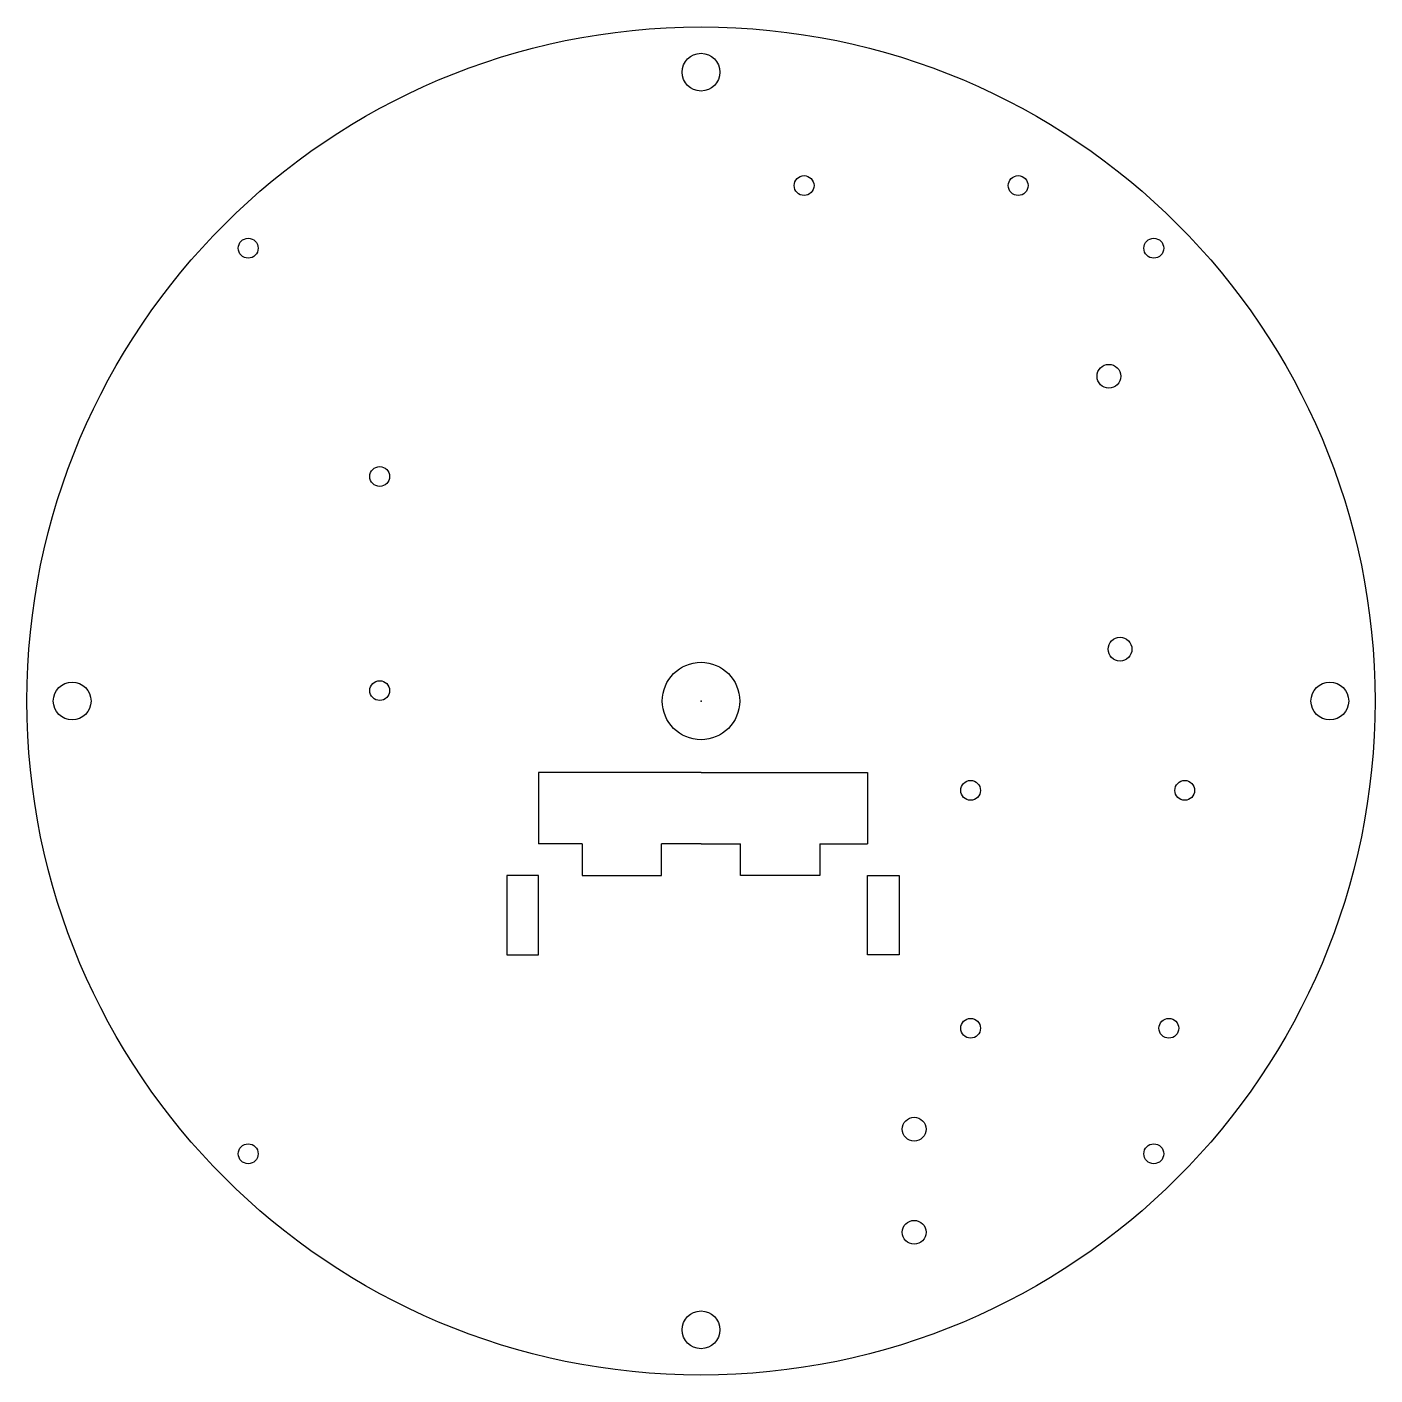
# Model space of a CAD drawing. Header units: millimetres. Extents: x -85 to 85, y -85 to 85.
import ezdxf

# ---------------------------------------------------------------- set-up
doc = ezdxf.new("R2010")
doc.units = ezdxf.units.MM
doc.header["$MEASUREMENT"] = 0
doc.layers.add('Head_TopPlateLaserCutting v10_Sketch1', color=7, linetype='Continuous')

msp = doc.modelspace()

# ---------------------------------------------------------------- linework, layer by layer
at = {"layer": 'Head_TopPlateLaserCutting v10_Sketch1'}
for p, q in [((-20.5, -9), (-20.5, -18)), ((0, -9), (-20.5, -9)), ((0, -9), (21, -9)), ((21, -9), (21, -18)), ((-15, -18), (-20.5, -18)), ((-15, -18), (-15, -22)), ((-5, -22), (-5, -18)), ((0, -18), (-5, -18)), ((0, -18), (5, -18)), ((5, -22), (5, -18)), ((15, -18), (21, -18)), ((15, -18), (15, -22)), ((-24.5, -22), (-24.5, -32)), ((-20.5, -22), (-24.5, -22)), ((-20.5, -32), (-20.5, -22)), ((-15, -22), (-5, -22)), ((15, -22), (5, -22)), ((21, -22), (25, -22)), ((21, -32), (21, -22)), ((25, -22), (25, -32)), ((-24.5, -32), (-20.5, -32)), ((25, -32), (21, -32))]:
    msp.add_line(p, q, dxfattribs=at)
for centre, radius in [((0, 0), 85), ((0, 79.3), 2.38), ((13, 65), 1.25), ((40, 65), 1.25), ((-57.1, 57.1), 1.25), ((57.1, 57.1), 1.25), ((51.44, 40.95), 1.5), ((-40.52, 28.31), 1.25), ((52.84, 6.54), 1.5), ((0, 0), 4.88), ((-79.3, 0), 2.38), ((-40.52, 1.31), 1.25), ((79.3, 0), 2.38), ((34, -11.27), 1.25), ((61, -11.27), 1.25), ((34, -41.27), 1.25), ((59, -41.27), 1.25), ((26.88, -54), 1.5), ((-57.1, -57.1), 1.25), ((57.1, -57.1), 1.25), ((26.88, -67), 1.5), ((0, -79.3), 2.38)]:
    msp.add_circle(centre, radius, dxfattribs=at)
msp.add_point((0, 0), dxfattribs=at)

doc.saveas('drawing.dxf')
